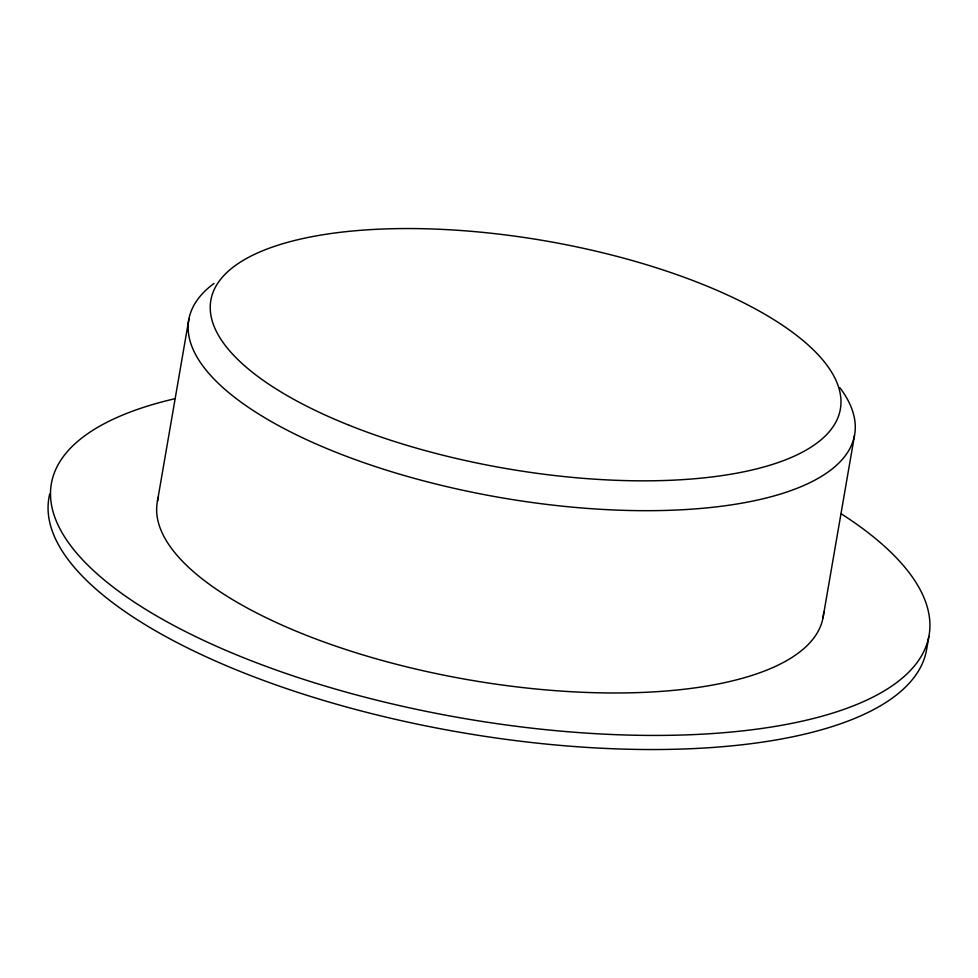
<?xml version="1.0" encoding="UTF-8"?>
<svg xmlns="http://www.w3.org/2000/svg" width="978" height="978" viewBox="0 0 978 978"><rect width="100%" height="100%" fill="white"/><g stroke="black" fill="none" stroke-linecap="round" stroke-linejoin="round"><path stroke-width="1.47" d="M157.446 501.213L188.925 318.926M822.987 617.9L854.479 435.613M928.88 636.47L926.435 650.578A445.357 161.052 9.8 0 1 453.486 731.153A445.357 161.052 9.8 0 1 49.719 494.012M841.349 513.89A445.357 161.052 9.8 0 1 772.596 726.825A445.357 161.052 9.8 0 1 168.118 622.424A445.357 161.052 9.8 0 1 174.72 398.743M823.72 612.13A337.862 122.177 9.8 0 1 469.085 679.893A337.862 122.177 9.8 0 1 158.485 496.971M839.919 387.74A337.862 122.177 9.8 0 1 506.372 498.584A337.862 122.177 9.8 0 1 214.023 283.449M349.366 425.357A319.427 115.514 9.8 0 0 840.224 409.855A319.427 115.514 9.8 0 0 387.227 228.864A319.427 115.514 9.8 0 0 349.366 425.357"/></g></svg>
